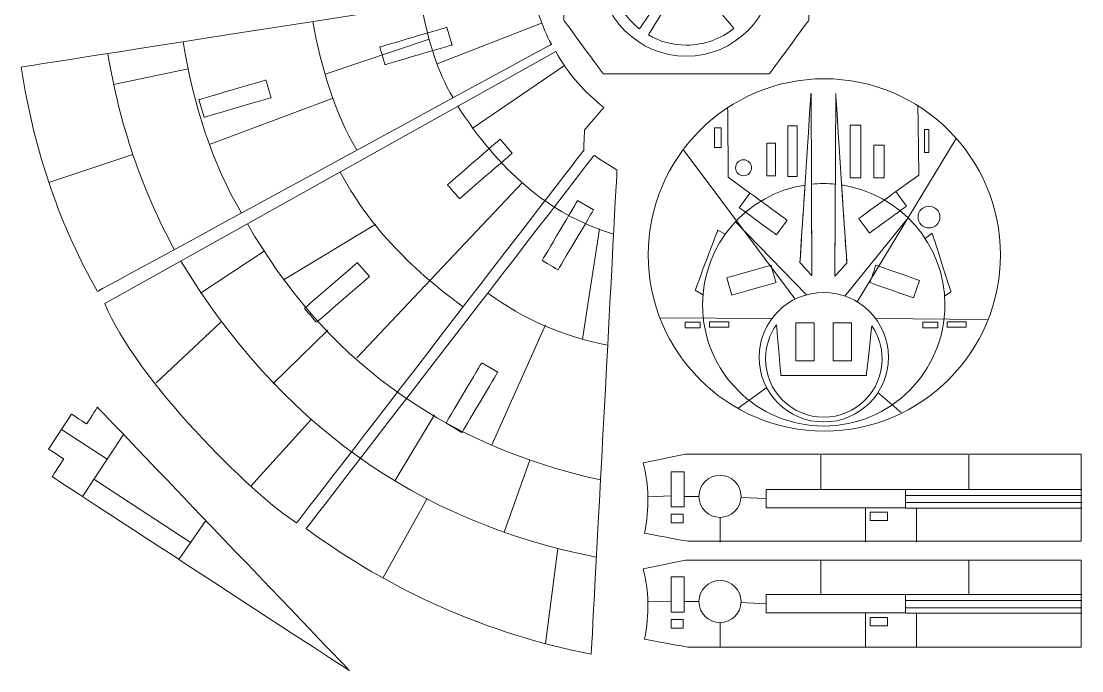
# Model space of a CAD drawing. Header units: centimetres. Extents: x -38.8 to 38.7, y -43.9 to 43.9.
# Drawn here: x -0.39 to 18.97, y -37.69 to -25.83 of the extents above; entities that cross this region are included whole.
import ezdxf

# ---------------------------------------------------------------- set-up
doc = ezdxf.new("R2010")
doc.units = ezdxf.units.CM
doc.header["$MEASUREMENT"] = 0
doc.layers.add('Layer 1', color=7, linetype='Continuous')

msp = doc.modelspace()

# ---------------------------------------------------------------- linework, layer by layer
at = {"layer": 'Layer 1', "color": 114, "lineweight": 20}
for points in [[(12.26714, -28.13775), (12.3862, -28.13775), (12.3862, -27.78057), (12.26714, -27.78057), (12.26714, -28.13775)], [(13.60324, -28.66692), (13.77522, -28.66692), (13.77522, -27.74088), (13.60324, -27.74088), (13.60324, -28.66692)], [(14.74095, -28.69337), (14.93939, -28.69337), (14.93939, -27.72765), (14.74095, -27.72765), (14.74095, -28.69337)], [(16.1036, -28.23035), (16.18296, -28.23035), (16.18296, -27.80703), (16.1036, -27.80703), (16.1036, -28.23035)], [(13.21961, -28.65369), (13.37835, -28.65369), (13.37835, -28.05837), (13.21961, -28.05837), (13.21961, -28.65369)], [(15.17751, -28.69337), (15.36271, -28.69337), (15.36271, -28.09807), (15.17751, -28.09807), (15.17751, -28.69337)], [(11.73135, -31.43183), (12.00255, -31.43183), (12.00255, -31.32599), (11.73135, -31.32599), (11.73135, -31.43183)], [(12.17453, -31.4186), (12.52511, -31.4186), (12.52511, -31.31938), (12.17453, -31.31938), (12.17453, -31.4186)], [(16.07052, -31.43183), (16.34172, -31.43183), (16.34172, -31.32599), (16.07052, -31.32599), (16.07052, -31.43183)], [(16.5137, -31.4186), (16.86428, -31.4186), (16.86428, -31.31938), (16.5137, -31.31938), (16.5137, -31.4186)]]:
    msp.add_lwpolyline(points, close=True, dxfattribs=at)
at = {"layer": 'Layer 1', "color": 240, "lineweight": 20}
for points in [[(13.75313, -32.02964), (14.08701, -32.02964), (14.08701, -31.33756), (13.75313, -31.33756), (13.75313, -32.02964)], [(14.43428, -32.02964), (14.76816, -32.02964), (14.76816, -31.33756), (14.43428, -31.33756), (14.43428, -32.02964)]]:
    msp.add_lwpolyline(points, close=True, dxfattribs=at)
at = {"layer": 'Layer 1', "color": 250, "lineweight": 20}
msp.add_ellipse((14.27148, -30.09811), major_axis=(0, 3.21469), ratio=1, dxfattribs=at)
at = {"layer": 'Layer 1', "color": 114, "lineweight": 20}
for centre, major_axis in [((12.79626, -28.50817), (0, 0.14616)), ((16.18293, -29.40775), (0, 0.19908)), ((14.26138, -31.96615), (0, 1.18164))]:
    msp.add_ellipse(centre, major_axis=major_axis, ratio=1, dxfattribs=at)
at = {"layer": 'Layer 1', "color": 250, "lineweight": 20}
for points, knots in [([(9.5155, -23.92986), (9.5155, -23.92986), (10.21856, -22.9762), (10.21856, -22.9762), (10.21856, -22.9762), (10.21856, -22.9762), (13.31623, -22.9762), (13.31623, -22.9762), (13.31623, -22.9762), (13.31623, -22.9762), (13.98794, -23.88734), (13.98794, -23.88734), (13.98794, -23.88734), (13.98794, -23.88734), (13.98794, -25.8166), (13.98794, -25.8166), (13.98794, -25.8166), (13.98794, -25.8166), (13.26893, -26.7919), (13.26893, -26.7919), (13.26893, -26.7919), (13.26893, -26.7919), (10.23451, -26.7919), (10.23451, -26.7919), (10.23451, -26.7919), (10.23451, -26.7919), (9.5155, -25.8166), (9.5155, -25.8166), (9.5155, -25.8166), (9.5155, -25.8166), (9.5155, -23.92986), (9.5155, -23.92986)], [0, 0, 0, 0, 0.11111111, 0.11111111, 0.11111111, 0.11111112, 0.22222222, 0.22222222, 0.22222222, 0.22222223, 0.33333333, 0.33333333, 0.33333333, 0.33333334, 0.44444444, 0.44444444, 0.44444444, 0.44444445, 0.55555556, 0.55555556, 0.55555556, 0.55555557, 0.66666667, 0.66666667, 0.66666667, 0.66666668, 0.77777778, 0.77777778, 0.77777778, 0.77777779, 1, 1, 1, 1]), ([(8.92868, -25.21462), (9.0027, -25.58038), (9.11261, -25.93107), (9.28667, -26.25485), (9.28667, -26.25485), (9.28667, -26.25485), (0.99978, -30.76412), (0.99978, -30.76412), (0.99978, -30.76412), (0.33405, -29.60349), (-0.14955, -28.25822), (-0.39379, -26.67033), (-0.39379, -26.67033), (-0.39379, -26.67033), (8.92868, -25.21462), (8.92868, -25.21462)], [0, 0, 0, 0, 0.2, 0.2, 0.2, 0.20000001, 0.4, 0.4, 0.4, 0.40000001, 0.6, 0.6, 0.6, 0.60000001, 1, 1, 1, 1]), ([(1.13266, -30.98694), (1.13266, -30.98694), (9.36761, -26.38742), (9.36761, -26.38742), (9.36761, -26.38742), (9.60937, -26.81323), (9.90652, -27.14633), (10.2473, -27.40648), (10.2473, -27.40648), (10.2473, -27.40648), (9.89136, -27.81821), (9.89136, -27.81821), (9.89136, -27.81821), (9.89136, -27.81821), (9.87759, -28.19063), (9.87759, -28.19063), (9.87759, -28.19063), (9.87759, -28.19063), (4.63617, -34.98882), (4.63617, -34.98882), (4.63617, -34.98882), (3.81595, -34.47408), (1.68336, -32.34982), (1.13266, -30.98694)], [0, 0, 0, 0, 0.14285714, 0.14285714, 0.14285714, 0.14285715, 0.28571429, 0.28571429, 0.28571429, 0.2857143, 0.42857143, 0.42857143, 0.42857143, 0.42857144, 0.57142857, 0.57142857, 0.57142857, 0.57142858, 0.71428571, 0.71428571, 0.71428571, 0.71428572, 1, 1, 1, 1]), ([(4.80979, -35.0927), (6.36593, -36.23462), (8.11067, -37.01191), (10.01563, -37.38794), (10.01563, -37.38794), (10.01563, -37.38794), (10.486, -28.55066), (10.486, -28.55066), (10.486, -28.55066), (10.486, -28.55066), (10.06632, -28.28143), (10.06632, -28.28143), (10.06632, -28.28143), (10.06632, -28.28143), (4.80979, -35.0927), (4.80979, -35.0927)], [0, 0, 0, 0, 0.2, 0.2, 0.2, 0.20000001, 0.4, 0.4, 0.4, 0.40000001, 0.6, 0.6, 0.6, 0.60000001, 1, 1, 1, 1]), ([(0.10682, -33.6416), (0.10682, -33.6416), (0.52305, -33.00333), (0.52305, -33.00333), (0.52305, -33.00333), (0.52305, -33.00333), (0.79963, -33.1837), (0.79963, -33.1837), (0.79963, -33.1837), (0.79963, -33.1837), (0.9982, -32.87922), (0.9982, -32.87922), (0.9982, -32.87922), (0.9982, -32.87922), (5.60233, -37.68829), (5.60233, -37.68829), (5.60233, -37.68829), (5.60233, -37.68829), (0.17159, -34.14677), (0.17159, -34.14677), (0.17159, -34.14677), (0.17159, -34.14677), (0.3834, -33.82197), (0.3834, -33.82197), (0.3834, -33.82197), (0.3834, -33.82197), (0.10682, -33.6416), (0.10682, -33.6416)], [0, 0, 0, 0, 0.125, 0.125, 0.125, 0.12500001, 0.25, 0.25, 0.25, 0.25000001, 0.375, 0.375, 0.375, 0.37500001, 0.5, 0.5, 0.5, 0.50000001, 0.625, 0.625, 0.625, 0.62500001, 0.75, 0.75, 0.75, 0.75000001, 1, 1, 1, 1]), ([(10.98983, -35.17854), (11.08051, -34.72281), (11.07152, -34.29477), (10.96104, -33.89488), (10.96104, -33.89488), (10.96104, -33.89488), (11.7394, -33.73492), (11.7394, -33.73492), (11.7394, -33.73492), (11.7394, -33.73492), (18.95947, -33.73492), (18.95947, -33.73492), (18.95947, -33.73492), (18.95947, -33.73492), (18.95947, -35.3247), (18.95947, -35.3247), (18.95947, -35.3247), (18.95947, -35.3247), (11.78088, -35.3247), (11.78088, -35.3247), (11.78088, -35.3247), (11.78088, -35.3247), (10.98983, -35.17854), (10.98983, -35.17854)], [0, 0, 0, 0, 0.14285714, 0.14285714, 0.14285714, 0.14285715, 0.28571429, 0.28571429, 0.28571429, 0.2857143, 0.42857143, 0.42857143, 0.42857143, 0.42857144, 0.57142857, 0.57142857, 0.57142857, 0.57142858, 0.71428571, 0.71428571, 0.71428571, 0.71428572, 1, 1, 1, 1]), ([(10.98983, -37.11229), (11.08051, -36.65656), (11.07152, -36.22852), (10.96104, -35.82863), (10.96104, -35.82863), (10.96104, -35.82863), (11.7394, -35.66867), (11.7394, -35.66867), (11.7394, -35.66867), (11.7394, -35.66867), (18.95947, -35.66867), (18.95947, -35.66867), (18.95947, -35.66867), (18.95947, -35.66867), (18.95947, -37.25845), (18.95947, -37.25845), (18.95947, -37.25845), (18.95947, -37.25845), (11.78088, -37.25845), (11.78088, -37.25845), (11.78088, -37.25845), (11.78088, -37.25845), (10.98983, -37.11229), (10.98983, -37.11229)], [0, 0, 0, 0, 0.14285714, 0.14285714, 0.14285714, 0.14285715, 0.28571429, 0.28571429, 0.28571429, 0.2857143, 0.42857143, 0.42857143, 0.42857143, 0.42857144, 0.57142857, 0.57142857, 0.57142857, 0.57142858, 0.71428571, 0.71428571, 0.71428571, 0.71428572, 1, 1, 1, 1])]:
    msp.add_open_spline(points, degree=3, knots=knots, dxfattribs=at)
at = {"layer": 'Layer 1', "color": 114, "lineweight": 20}
for points, knots in [([(11.75172, -26.47112), (12.62824, -26.47112), (13.33879, -25.76057), (13.33879, -24.88405), (13.33879, -24.88405), (13.33879, -24.00753), (12.62824, -23.29698), (11.75172, -23.29698), (11.75172, -23.29698), (10.8752, -23.29698), (10.16465, -24.00753), (10.16465, -24.88405), (10.16465, -24.88405), (10.16465, -25.76057), (10.8752, -26.47112), (11.75172, -26.47112)], [0, 0, 0, 0, 0.2, 0.2, 0.2, 0.20000001, 0.4, 0.4, 0.4, 0.40000001, 0.6, 0.6, 0.6, 0.60000001, 1, 1, 1, 1]), ([(10.90093, -23.79073), (10.90093, -23.79073), (11.32768, -24.41348), (11.32768, -24.41348), (11.32768, -24.41348), (11.19909, -24.52941), (11.11826, -24.69729), (11.11826, -24.88405), (11.11826, -24.88405), (11.11826, -25.06867), (11.19727, -25.23484), (11.32329, -25.35061), (11.32329, -25.35061), (11.32329, -25.35061), (10.89352, -25.97158), (10.89352, -25.97158), (10.89352, -25.97158), (10.57245, -25.71786), (10.36638, -25.32504), (10.36638, -24.88405), (10.36638, -24.88405), (10.36638, -24.43969), (10.57562, -24.04422), (10.90093, -23.79073)], [0, 0, 0, 0, 0.14285714, 0.14285714, 0.14285714, 0.14285715, 0.28571429, 0.28571429, 0.28571429, 0.2857143, 0.42857143, 0.42857143, 0.42857143, 0.42857144, 0.57142857, 0.57142857, 0.57142857, 0.57142858, 0.71428571, 0.71428571, 0.71428571, 0.71428572, 1, 1, 1, 1]), ([(11.75172, -25.51751), (11.89545, -25.51751), (12.02798, -25.46961), (12.13428, -25.38894), (12.13428, -25.38894), (12.13428, -25.38894), (12.62007, -25.96341), (12.62007, -25.96341), (12.62007, -25.96341), (12.38251, -26.15477), (12.08052, -26.26939), (11.75172, -26.26939), (11.75172, -26.26939), (11.49926, -26.26939), (11.26257, -26.20182), (11.05874, -26.08383), (11.05874, -26.08383), (11.05874, -26.08383), (11.45222, -25.44234), (11.45222, -25.44234), (11.45222, -25.44234), (11.5414, -25.49029), (11.64337, -25.51751), (11.75172, -25.51751)], [0, 0, 0, 0, 0.14285714, 0.14285714, 0.14285714, 0.14285715, 0.28571429, 0.28571429, 0.28571429, 0.2857143, 0.42857143, 0.42857143, 0.42857143, 0.42857144, 0.57142857, 0.57142857, 0.57142857, 0.57142858, 0.71428571, 0.71428571, 0.71428571, 0.71428572, 1, 1, 1, 1]), ([(14.02834, -27.14341), (14.02834, -27.14341), (14.04394, -30.47716), (14.04394, -30.47716), (14.04394, -30.47716), (14.04394, -30.47716), (13.8256, -30.23903), (13.8256, -30.23903), (13.8256, -30.23903), (13.8256, -30.23903), (14.02834, -27.14341), (14.02834, -27.14341)], [0, 0, 0, 0, 0.25, 0.25, 0.25, 0.25000001, 0.5, 0.5, 0.5, 0.50000001, 1, 1, 1, 1]), ([(14.47954, -27.15341), (14.47954, -27.15341), (14.46394, -30.48716), (14.46394, -30.48716), (14.46394, -30.48716), (14.46394, -30.48716), (14.68228, -30.24903), (14.68228, -30.24903), (14.68228, -30.24903), (14.68228, -30.24903), (14.47954, -27.15341), (14.47954, -27.15341)], [0, 0, 0, 0, 0.25, 0.25, 0.25, 0.25000001, 0.5, 0.5, 0.5, 0.50000001, 1, 1, 1, 1]), ([(12.91378, -28.97005), (12.91378, -28.97005), (12.51837, -28.68013), (12.51837, -28.68013), (12.51837, -28.68013), (12.51837, -28.68013), (12.50638, -27.41092), (12.50638, -27.41092)], [0, 0, 0, 0, 0.33333333, 0.33333333, 0.33333333, 0.33333334, 1, 1, 1, 1]), ([(15.57967, -28.94005), (15.57967, -28.94005), (15.99764, -28.64044), (15.99764, -28.64044), (15.99764, -28.64044), (15.99764, -28.64044), (15.98023, -27.37492), (15.98023, -27.37492)], [0, 0, 0, 0, 0.33333333, 0.33333333, 0.33333333, 0.33333334, 1, 1, 1, 1]), ([(14.26023, -33.22155), (15.48205, -33.22155), (16.47254, -32.23106), (16.47254, -31.00924), (16.47254, -31.00924), (16.47254, -29.89907), (15.65477, -28.97996), (14.58877, -28.82125), (14.58877, -28.82125), (14.58877, -28.82125), (14.68228, -30.24903), (14.68228, -30.24903), (14.68228, -30.24903), (14.68228, -30.24903), (14.46394, -30.48716), (14.46394, -30.48716), (14.46394, -30.48716), (14.46394, -30.48716), (14.4718, -28.80705), (14.4718, -28.80705), (14.4718, -28.80705), (14.40215, -28.80044), (14.33161, -28.79693), (14.26023, -28.79693), (14.26023, -28.79693), (14.18458, -28.79693), (14.10982, -28.80075), (14.03613, -28.80816), (14.03613, -28.80816), (14.03613, -28.80816), (14.04394, -30.47716), (14.04394, -30.47716), (14.04394, -30.47716), (14.04394, -30.47716), (13.8256, -30.23903), (13.8256, -30.23903), (13.8256, -30.23903), (13.8256, -30.23903), (13.91832, -28.82325), (13.91832, -28.82325), (13.91832, -28.82325), (12.85886, -28.98763), (12.04792, -29.90371), (12.04792, -31.00924), (12.04792, -31.00924), (12.04792, -32.23106), (13.03841, -33.22155), (14.26023, -33.22155)], [0, 0, 0, 0, 0.07692308, 0.07692308, 0.07692308, 0.07692309, 0.15384615, 0.15384615, 0.15384615, 0.15384616, 0.23076923, 0.23076923, 0.23076923, 0.23076924, 0.30769231, 0.30769231, 0.30769231, 0.30769232, 0.38461538, 0.38461538, 0.38461538, 0.38461539, 0.46153846, 0.46153846, 0.46153846, 0.46153847, 0.53846154, 0.53846154, 0.53846154, 0.53846155, 0.61538462, 0.61538462, 0.61538462, 0.61538463, 0.69230769, 0.69230769, 0.69230769, 0.6923077, 0.76923077, 0.76923077, 0.76923077, 0.76923078, 0.84615385, 0.84615385, 0.84615385, 0.84615386, 1, 1, 1, 1]), ([(12.05528, -30.82754), (12.05528, -30.82754), (11.9133, -30.74393), (11.9133, -30.74393), (11.9133, -30.74393), (11.9133, -30.74393), (12.3234, -29.64591), (12.3234, -29.64591), (12.3234, -29.64591), (12.3234, -29.64591), (12.46084, -29.72189), (12.46084, -29.72189)], [0, 0, 0, 0, 0.25, 0.25, 0.25, 0.25000001, 0.5, 0.5, 0.5, 0.50000001, 1, 1, 1, 1]), ([(16.46719, -30.85411), (16.46719, -30.85411), (16.5832, -30.77039), (16.5832, -30.77039), (16.5832, -30.77039), (16.5832, -30.77039), (16.23924, -29.69882), (16.23924, -29.69882), (16.23924, -29.69882), (16.23924, -29.69882), (16.11415, -29.80158), (16.11415, -29.80158)], [0, 0, 0, 0, 0.25, 0.25, 0.25, 0.25000001, 0.5, 0.5, 0.5, 0.50000001, 1, 1, 1, 1]), ([(11.47591, -34.69838), (11.47591, -34.69838), (11.47591, -34.0552), (11.47591, -34.0552), (11.47591, -34.0552), (11.47591, -34.0552), (11.71403, -34.0552), (11.71403, -34.0552), (11.71403, -34.0552), (11.71403, -34.0552), (11.71403, -34.69838), (11.71403, -34.69838), (11.71403, -34.69838), (11.71403, -34.69838), (11.47591, -34.69838), (11.47591, -34.69838)], [0, 0, 0, 0, 0.2, 0.2, 0.2, 0.20000001, 0.4, 0.4, 0.4, 0.40000001, 0.6, 0.6, 0.6, 0.60000001, 1, 1, 1, 1]), ([(12.75042, -34.50499), (12.75042, -34.29305), (12.57861, -34.12124), (12.36667, -34.12124), (12.36667, -34.12124), (12.15473, -34.12124), (11.98292, -34.29305), (11.98292, -34.50499), (11.98292, -34.50499), (11.98292, -34.71693), (12.15473, -34.88874), (12.36667, -34.88874), (12.36667, -34.88874), (12.57861, -34.88874), (12.75042, -34.71693), (12.75042, -34.50499)], [0, 0, 0, 0, 0.2, 0.2, 0.2, 0.20000001, 0.4, 0.4, 0.4, 0.40000001, 0.6, 0.6, 0.6, 0.60000001, 1, 1, 1, 1]), ([(11.47591, -34.99006), (11.47591, -34.99006), (11.47591, -34.83131), (11.47591, -34.83131), (11.47591, -34.83131), (11.47591, -34.83131), (11.6964, -34.83131), (11.6964, -34.83131), (11.6964, -34.83131), (11.6964, -34.83131), (11.6964, -34.99006), (11.6964, -34.99006), (11.6964, -34.99006), (11.6964, -34.99006), (11.47591, -34.99006), (11.47591, -34.99006)], [0, 0, 0, 0, 0.2, 0.2, 0.2, 0.20000001, 0.4, 0.4, 0.4, 0.40000001, 0.6, 0.6, 0.6, 0.60000001, 1, 1, 1, 1]), ([(15.10953, -34.94596), (15.10953, -34.94596), (15.10953, -34.79603), (15.10953, -34.79603), (15.10953, -34.79603), (15.10953, -34.79603), (15.42703, -34.79603), (15.42703, -34.79603), (15.42703, -34.79603), (15.42703, -34.79603), (15.42703, -34.94596), (15.42703, -34.94596), (15.42703, -34.94596), (15.42703, -34.94596), (15.10953, -34.94596), (15.10953, -34.94596)], [0, 0, 0, 0, 0.2, 0.2, 0.2, 0.20000001, 0.4, 0.4, 0.4, 0.40000001, 0.6, 0.6, 0.6, 0.60000001, 1, 1, 1, 1]), ([(11.47591, -36.61838), (11.47591, -36.61838), (11.47591, -35.9752), (11.47591, -35.9752), (11.47591, -35.9752), (11.47591, -35.9752), (11.71403, -35.9752), (11.71403, -35.9752), (11.71403, -35.9752), (11.71403, -35.9752), (11.71403, -36.61838), (11.71403, -36.61838), (11.71403, -36.61838), (11.71403, -36.61838), (11.47591, -36.61838), (11.47591, -36.61838)], [0, 0, 0, 0, 0.2, 0.2, 0.2, 0.20000001, 0.4, 0.4, 0.4, 0.40000001, 0.6, 0.6, 0.6, 0.60000001, 1, 1, 1, 1]), ([(12.75042, -36.42499), (12.75042, -36.21305), (12.57861, -36.04124), (12.36667, -36.04124), (12.36667, -36.04124), (12.15473, -36.04124), (11.98292, -36.21305), (11.98292, -36.42499), (11.98292, -36.42499), (11.98292, -36.63693), (12.15473, -36.80874), (12.36667, -36.80874), (12.36667, -36.80874), (12.57861, -36.80874), (12.75042, -36.63693), (12.75042, -36.42499)], [0, 0, 0, 0, 0.2, 0.2, 0.2, 0.20000001, 0.4, 0.4, 0.4, 0.40000001, 0.6, 0.6, 0.6, 0.60000001, 1, 1, 1, 1]), ([(11.47591, -36.91006), (11.47591, -36.91006), (11.47591, -36.75131), (11.47591, -36.75131), (11.47591, -36.75131), (11.47591, -36.75131), (11.6964, -36.75131), (11.6964, -36.75131), (11.6964, -36.75131), (11.6964, -36.75131), (11.6964, -36.91006), (11.6964, -36.91006), (11.6964, -36.91006), (11.6964, -36.91006), (11.47591, -36.91006), (11.47591, -36.91006)], [0, 0, 0, 0, 0.2, 0.2, 0.2, 0.20000001, 0.4, 0.4, 0.4, 0.40000001, 0.6, 0.6, 0.6, 0.60000001, 1, 1, 1, 1]), ([(15.10953, -36.86596), (15.10953, -36.86596), (15.10953, -36.71603), (15.10953, -36.71603), (15.10953, -36.71603), (15.10953, -36.71603), (15.42703, -36.71603), (15.42703, -36.71603), (15.42703, -36.71603), (15.42703, -36.71603), (15.42703, -36.86596), (15.42703, -36.86596), (15.42703, -36.86596), (15.42703, -36.86596), (15.10953, -36.86596), (15.10953, -36.86596)], [0, 0, 0, 0, 0.2, 0.2, 0.2, 0.20000001, 0.4, 0.4, 0.4, 0.40000001, 0.6, 0.6, 0.6, 0.60000001, 1, 1, 1, 1])]:
    msp.add_open_spline(points, degree=3, knots=knots, dxfattribs=at)
for points in [[(6.91219, -25.52949), (7.032, -26.15305), (7.19709, -26.74193), (7.49152, -27.23167)], [(4.9344, -25.83832), (5.0835, -26.70757), (5.33576, -27.50118), (5.73314, -28.18848)], [(7.2033, -26.61004), (7.2033, -26.61004), (9.10914, -25.87089), (9.10914, -25.87089)], [(2.56557, -26.20822), (2.75414, -27.37684), (3.09677, -28.42751), (3.62711, -29.33447)], [(5.15376, -26.80106), (5.15376, -26.80106), (7.0566, -26.16274), (7.0566, -26.16274)], [(1.1875, -26.42341), (1.40144, -27.7176), (1.81141, -28.90744), (2.40191, -30.00116)], [(2.65646, -26.70329), (2.65646, -26.70329), (1.29155, -26.99077), (1.29155, -26.99077)], [(9.52496, -26.64143), (9.52496, -26.64143), (7.84256, -27.79041), (7.84256, -27.79041)], [(5.30127, -27.24046), (5.30127, -27.24046), (3.05364, -28.07574), (3.05364, -28.07574)], [(7.57917, -27.38633), (8.30966, -28.51215), (9.21324, -29.36057), (10.42331, -29.71781)], [(14.87333, -30.9551), (14.87333, -30.9551), (16.68197, -27.97545), (16.68197, -27.97545)], [(1.64524, -28.26313), (1.64524, -28.26313), (0.1108, -28.77703), (0.1108, -28.77703)], [(13.73676, -30.90706), (13.73676, -30.90706), (11.69455, -28.1759), (11.69455, -28.1759)], [(5.43119, -28.58605), (5.91564, -29.50772), (6.67765, -30.32204), (7.67729, -31.04444)], [(8.75868, -28.7756), (8.75868, -28.7756), (5.73232, -31.97417), (5.73232, -31.97417)], [(14.64566, -30.84839), (14.64566, -30.84839), (15.8018, -29.42245), (15.8018, -29.42245)], [(3.73773, -29.53191), (5.11549, -31.92725), (7.2065, -33.54735), (10.18225, -34.20582)], [(6.0813, -29.5375), (6.0813, -29.5375), (4.40963, -30.54644), (4.40963, -30.54644)], [(10.16776, -29.62178), (10.16776, -29.62178), (9.85404, -31.63874), (9.85404, -31.63874)], [(13.94715, -30.82675), (13.94715, -30.82675), (12.64919, -29.49304), (12.64919, -29.49304)], [(2.5199, -30.21212), (4.2975, -33.13416), (6.80246, -34.97012), (10.10669, -35.61258)], [(4.04496, -30.03024), (4.04496, -30.03024), (2.88041, -30.79776), (2.88041, -30.79776)], [(8.12546, -30.79633), (8.78076, -31.27314), (9.50949, -31.59184), (10.31434, -31.74662)], [(3.25253, -31.32813), (3.25253, -31.32813), (2.07177, -32.432), (2.07177, -32.432)], [(13.31477, -31.25878), (13.31477, -31.25878), (11.26465, -31.24738), (11.26465, -31.24738)], [(15.20548, -31.26172), (15.20548, -31.26172), (17.24677, -31.27788), (17.24677, -31.27788)], [(5.20524, -31.4721), (5.20524, -31.4721), (4.20646, -32.44537), (4.20646, -32.44537)], [(9.17865, -31.37607), (9.17865, -31.37607), (8.19889, -33.56456), (8.19889, -33.56456)], [(13.21999, -32.51704), (13.21999, -32.51704), (12.69654, -32.89519), (12.69654, -32.89519)], [(15.24693, -32.61142), (15.24693, -32.61142), (15.67218, -32.97667), (15.67218, -32.97667)], [(4.90231, -33.10088), (4.90231, -33.10088), (3.79722, -34.31724), (3.79722, -34.31724)], [(7.15359, -33.01785), (7.15359, -33.01785), (6.42706, -34.2197), (6.42706, -34.2197)], [(0.34148, -33.28175), (0.34148, -33.28175), (1.17594, -33.82592), (1.17594, -33.82592)], [(1.47416, -33.37637), (1.47416, -33.37637), (0.72409, -34.50707), (0.72409, -34.50707)], [(8.89685, -33.84493), (8.89685, -33.84493), (8.42771, -35.15863), (8.42771, -35.15863)], [(14.20994, -33.75266), (14.20994, -33.75266), (14.20994, -34.37869), (14.20994, -34.37869)], [(16.9087, -33.75266), (16.9087, -33.75266), (16.9087, -34.37869), (16.9087, -34.37869)], [(0.93226, -34.19326), (0.93226, -34.19326), (2.7126, -35.35427), (2.7126, -35.35427)], [(15.75299, -34.37869), (15.75299, -34.37869), (18.97307, -34.37869), (18.97307, -34.37869)], [(7.02022, -34.54248), (7.02022, -34.54248), (6.21236, -35.9959), (6.21236, -35.9959)], [(11.06386, -34.51062), (11.06386, -34.51062), (11.47591, -34.49617), (11.47591, -34.49617)], [(11.71403, -34.50499), (11.71403, -34.50499), (11.98292, -34.50499), (11.98292, -34.50499)], [(12.74546, -34.52349), (12.74546, -34.52349), (13.20874, -34.54575), (13.20874, -34.54575)], [(15.75299, -34.48869), (15.75299, -34.48869), (18.97307, -34.48869), (18.97307, -34.48869)], [(15.75299, -34.61869), (15.75299, -34.61869), (18.97307, -34.61869), (18.97307, -34.61869)], [(15.02133, -34.71282), (15.02133, -34.71282), (15.02133, -35.34244), (15.02133, -35.34244)], [(15.75299, -34.71869), (15.75299, -34.71869), (18.97307, -34.71869), (18.97307, -34.71869)], [(15.95619, -35.34244), (15.95619, -35.34244), (15.95619, -34.71282), (15.95619, -34.71282)], [(2.48336, -35.65433), (2.48336, -35.65433), (2.97806, -34.9472), (2.97806, -34.9472)], [(12.36667, -35.34244), (12.36667, -35.34244), (12.36667, -34.88874), (12.36667, -34.88874)], [(9.40562, -35.4575), (9.40562, -35.4575), (9.17713, -37.18992), (9.17713, -37.18992)], [(14.20994, -35.67266), (14.20994, -35.67266), (14.20994, -36.29869), (14.20994, -36.29869)], [(16.9087, -35.67266), (16.9087, -35.67266), (16.9087, -36.29869), (16.9087, -36.29869)], [(15.75299, -36.29869), (15.75299, -36.29869), (18.97307, -36.29869), (18.97307, -36.29869)], [(15.75299, -36.40869), (15.75299, -36.40869), (18.97307, -36.40869), (18.97307, -36.40869)], [(11.06386, -36.43062), (11.06386, -36.43062), (11.47591, -36.41617), (11.47591, -36.41617)], [(11.71403, -36.42499), (11.71403, -36.42499), (11.98292, -36.42499), (11.98292, -36.42499)], [(12.74546, -36.44349), (12.74546, -36.44349), (13.20874, -36.46575), (13.20874, -36.46575)], [(15.75299, -36.53869), (15.75299, -36.53869), (18.97307, -36.53869), (18.97307, -36.53869)], [(15.02133, -36.63282), (15.02133, -36.63282), (15.02133, -37.26244), (15.02133, -37.26244)], [(15.75299, -36.63869), (15.75299, -36.63869), (18.97307, -36.63869), (18.97307, -36.63869)], [(15.95619, -37.26244), (15.95619, -37.26244), (15.95619, -36.63282), (15.95619, -36.63282)], [(12.36667, -37.26244), (12.36667, -37.26244), (12.36667, -36.80874), (12.36667, -36.80874)]]:
    msp.add_open_spline(points, degree=3, dxfattribs=at)
at = {"layer": 'Layer 1', "color": 240, "lineweight": 20}
for points, knots in [([(7.38045, -25.94521), (7.38045, -25.94521), (7.47429, -26.26762), (7.47429, -26.26762), (7.47429, -26.26762), (7.47429, -26.26762), (6.24804, -26.6245), (6.24804, -26.6245), (6.24804, -26.6245), (6.24804, -26.6245), (6.15422, -26.3021), (6.15422, -26.3021), (6.15422, -26.3021), (6.15422, -26.3021), (7.38045, -25.94521), (7.38045, -25.94521)], [0, 0, 0, 0, 0.2, 0.2, 0.2, 0.20000001, 0.4, 0.4, 0.4, 0.40000001, 0.6, 0.6, 0.6, 0.60000001, 1, 1, 1, 1]), ([(2.85227, -27.26308), (2.85227, -27.26308), (2.9461, -27.58549), (2.9461, -27.58549), (2.9461, -27.58549), (2.9461, -27.58549), (4.16922, -27.22952), (4.16922, -27.22952), (4.16922, -27.22952), (4.16922, -27.22952), (4.07538, -26.90711), (4.07538, -26.90711), (4.07538, -26.90711), (4.07538, -26.90711), (2.85227, -27.26308), (2.85227, -27.26308)], [0, 0, 0, 0, 0.2, 0.2, 0.2, 0.20000001, 0.4, 0.4, 0.4, 0.40000001, 0.6, 0.6, 0.6, 0.60000001, 1, 1, 1, 1]), ([(8.35256, -27.98674), (8.35256, -27.98674), (8.57274, -28.24181), (8.57274, -28.24181), (8.57274, -28.24181), (8.57274, -28.24181), (7.61031, -29.0726), (7.61031, -29.0726), (7.61031, -29.0726), (7.61031, -29.0726), (7.39013, -28.81754), (7.39013, -28.81754), (7.39013, -28.81754), (7.39013, -28.81754), (8.35256, -27.98674), (8.35256, -27.98674)], [0, 0, 0, 0, 0.2, 0.2, 0.2, 0.20000001, 0.4, 0.4, 0.4, 0.40000001, 0.6, 0.6, 0.6, 0.60000001, 1, 1, 1, 1]), ([(12.91378, -28.97005), (12.91378, -28.97005), (12.7192, -29.23683), (12.7192, -29.23683), (12.7192, -29.23683), (12.7192, -29.23683), (13.39639, -29.73078), (13.39639, -29.73078), (13.39639, -29.73078), (13.39639, -29.73078), (13.59097, -29.46401), (13.59097, -29.46401), (13.59097, -29.46401), (13.59097, -29.46401), (12.91378, -28.97005), (12.91378, -28.97005)], [0, 0, 0, 0, 0.2, 0.2, 0.2, 0.20000001, 0.4, 0.4, 0.4, 0.40000001, 0.6, 0.6, 0.6, 0.60000001, 1, 1, 1, 1]), ([(15.57967, -28.94005), (15.57967, -28.94005), (15.77425, -29.20683), (15.77425, -29.20683), (15.77425, -29.20683), (15.77425, -29.20683), (15.09706, -29.70078), (15.09706, -29.70078), (15.09706, -29.70078), (15.09706, -29.70078), (14.90248, -29.43401), (14.90248, -29.43401), (14.90248, -29.43401), (14.90248, -29.43401), (15.57967, -28.94005), (15.57967, -28.94005)], [0, 0, 0, 0, 0.2, 0.2, 0.2, 0.20000001, 0.4, 0.4, 0.4, 0.40000001, 0.6, 0.6, 0.6, 0.60000001, 1, 1, 1, 1]), ([(9.76656, -29.10247), (9.76656, -29.10247), (10.05812, -29.27475), (10.05812, -29.27475), (10.05812, -29.27475), (10.05812, -29.27475), (9.41024, -30.37112), (9.41024, -30.37112), (9.41024, -30.37112), (9.41024, -30.37112), (9.11869, -30.19883), (9.11869, -30.19883), (9.11869, -30.19883), (9.11869, -30.19883), (9.76656, -29.10247), (9.76656, -29.10247)], [0, 0, 0, 0, 0.2, 0.2, 0.2, 0.20000001, 0.4, 0.4, 0.4, 0.40000001, 0.6, 0.6, 0.6, 0.60000001, 1, 1, 1, 1]), ([(5.74302, -30.23938), (5.74302, -30.23938), (5.9632, -30.49445), (5.9632, -30.49445), (5.9632, -30.49445), (5.9632, -30.49445), (4.99754, -31.32803), (4.99754, -31.32803), (4.99754, -31.32803), (4.99754, -31.32803), (4.77736, -31.07297), (4.77736, -31.07297), (4.77736, -31.07297), (4.77736, -31.07297), (5.74302, -30.23938), (5.74302, -30.23938)], [0, 0, 0, 0, 0.2, 0.2, 0.2, 0.20000001, 0.4, 0.4, 0.4, 0.40000001, 0.6, 0.6, 0.6, 0.60000001, 1, 1, 1, 1]), ([(12.49273, -30.51525), (12.49273, -30.51525), (12.58288, -30.8329), (12.58288, -30.8329), (12.58288, -30.8329), (12.58288, -30.8329), (13.38923, -30.60404), (13.38923, -30.60404), (13.38923, -30.60404), (13.38923, -30.60404), (13.29907, -30.28639), (13.29907, -30.28639), (13.29907, -30.28639), (13.29907, -30.28639), (12.49273, -30.51525), (12.49273, -30.51525)], [0, 0, 0, 0, 0.2, 0.2, 0.2, 0.20000001, 0.4, 0.4, 0.4, 0.40000001, 0.6, 0.6, 0.6, 0.60000001, 1, 1, 1, 1]), ([(16.00991, -30.56525), (16.00991, -30.56525), (15.89976, -30.8829), (15.89976, -30.8829), (15.89976, -30.8829), (15.89976, -30.8829), (15.10341, -30.60404), (15.10341, -30.60404), (15.10341, -30.60404), (15.10341, -30.60404), (15.21357, -30.28639), (15.21357, -30.28639), (15.21357, -30.28639), (15.21357, -30.28639), (16.00991, -30.56525), (16.00991, -30.56525)], [0, 0, 0, 0, 0.2, 0.2, 0.2, 0.20000001, 0.4, 0.4, 0.4, 0.40000001, 0.6, 0.6, 0.6, 0.60000001, 1, 1, 1, 1]), ([(14.26138, -33.06027), (14.84908, -33.06027), (15.3255, -32.58385), (15.3255, -31.99615), (15.3255, -31.99615), (15.3255, -31.77279), (15.25664, -31.56555), (15.13905, -31.39438), (15.13905, -31.39438), (15.13905, -31.39438), (15.03936, -32.30068), (15.03936, -32.30068), (15.03936, -32.30068), (15.03936, -32.30068), (13.47869, -32.30005), (13.47869, -32.30005), (13.47869, -32.30005), (13.47869, -32.30005), (13.39956, -31.38649), (13.39956, -31.38649), (13.39956, -31.38649), (13.39956, -31.38649), (13.39715, -31.37524), (13.39715, -31.37524), (13.39715, -31.37524), (13.27138, -31.54999), (13.19726, -31.7644), (13.19726, -31.99615), (13.19726, -31.99615), (13.19726, -32.58385), (13.67368, -33.06027), (14.26138, -33.06027)], [0, 0, 0, 0, 0.11111111, 0.11111111, 0.11111111, 0.11111112, 0.22222222, 0.22222222, 0.22222222, 0.22222223, 0.33333333, 0.33333333, 0.33333333, 0.33333334, 0.44444444, 0.44444444, 0.44444444, 0.44444445, 0.55555556, 0.55555556, 0.55555556, 0.55555557, 0.66666667, 0.66666667, 0.66666667, 0.66666668, 0.77777778, 0.77777778, 0.77777778, 0.77777779, 1, 1, 1, 1]), ([(8.01586, -32.06513), (8.01586, -32.06513), (8.30742, -32.23741), (8.30742, -32.23741), (8.30742, -32.23741), (8.30742, -32.23741), (7.65514, -33.34125), (7.65514, -33.34125), (7.65514, -33.34125), (7.65514, -33.34125), (7.36358, -33.16897), (7.36358, -33.16897), (7.36358, -33.16897), (7.36358, -33.16897), (8.01586, -32.06513), (8.01586, -32.06513)], [0, 0, 0, 0, 0.2, 0.2, 0.2, 0.20000001, 0.4, 0.4, 0.4, 0.40000001, 0.6, 0.6, 0.6, 0.60000001, 1, 1, 1, 1]), ([(13.20874, -34.37869), (13.20874, -34.37869), (13.20874, -34.71282), (13.20874, -34.71282), (13.20874, -34.71282), (13.20874, -34.71282), (15.75299, -34.71282), (15.75299, -34.71282), (15.75299, -34.71282), (15.75299, -34.71282), (15.75299, -34.37869), (15.75299, -34.37869), (15.75299, -34.37869), (15.75299, -34.37869), (13.20874, -34.37869), (13.20874, -34.37869)], [0, 0, 0, 0, 0.2, 0.2, 0.2, 0.20000001, 0.4, 0.4, 0.4, 0.40000001, 0.6, 0.6, 0.6, 0.60000001, 1, 1, 1, 1]), ([(13.20874, -36.29869), (13.20874, -36.29869), (13.20874, -36.63282), (13.20874, -36.63282), (13.20874, -36.63282), (13.20874, -36.63282), (15.75299, -36.63282), (15.75299, -36.63282), (15.75299, -36.63282), (15.75299, -36.63282), (15.75299, -36.29869), (15.75299, -36.29869), (15.75299, -36.29869), (15.75299, -36.29869), (13.20874, -36.29869), (13.20874, -36.29869)], [0, 0, 0, 0, 0.2, 0.2, 0.2, 0.20000001, 0.4, 0.4, 0.4, 0.40000001, 0.6, 0.6, 0.6, 0.60000001, 1, 1, 1, 1])]:
    msp.add_open_spline(points, degree=3, knots=knots, dxfattribs=at)

doc.saveas('drawing.dxf')
